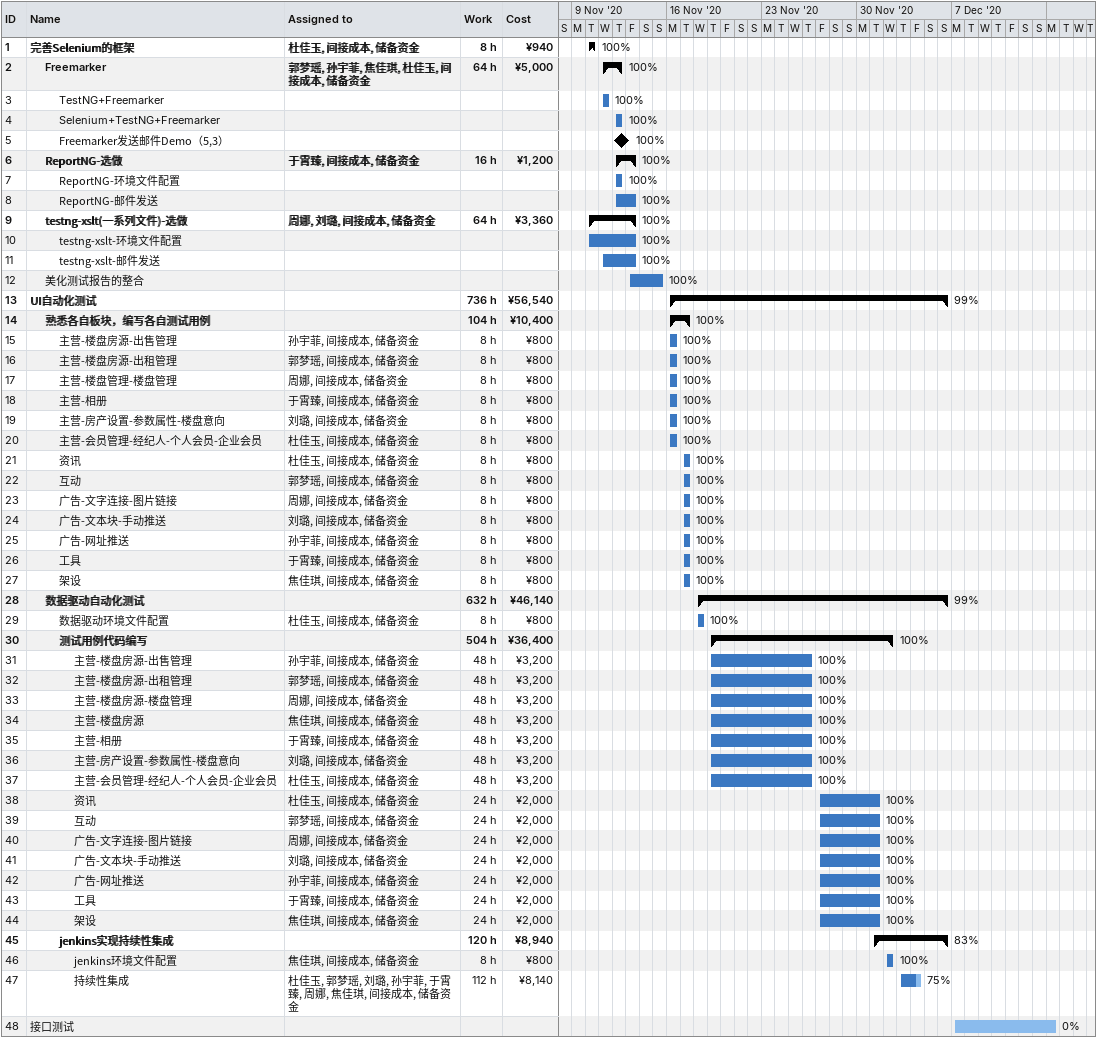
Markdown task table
| ID | Level | Task | Start | Finish | Resources | % complete | Work (h) | Cost (¥) |
|---|---|---|---|---|---|---|---|---|
| 1 | 1 | **完善Selenium的框架** | 2020-11-10 | 2020-11-10 | 杜佳玉, 间接成本, 储备资金 | 100 | 8 | 940 |
| 2 | 2 | **Freemarker** | 2020-11-11 | 2020-11-12 | 郭梦瑶, 孙宇菲, 焦佳琪, 杜佳玉, 间接成本, 储备资金 | 100 | 64 | 5000 |
| 3 | 3 | TestNG+Freemarker | 2020-11-11 | 2020-11-11 |  | 100 |  |  |
| 4 | 3 | Selenium+TestNG+Freemarker | 2020-11-12 | 2020-11-12 |  | 100 |  |  |
| 5 | 3 | Freemarker发送邮件Demo（5,3） (milestone) | 2020-11-12 | 2020-11-12 |  | 100 |  |  |
| 6 | 2 | **ReportNG-选做** | 2020-11-12 | 2020-11-13 | 于霄臻, 间接成本, 储备资金 | 100 | 16 | 1200 |
| 7 | 3 | ReportNG-环境文件配置 | 2020-11-12 | 2020-11-12 |  | 100 |  |  |
| 8 | 3 | ReportNG-邮件发送 | 2020-11-12 | 2020-11-13 |  | 100 |  |  |
| 9 | 2 | **testng-xslt(一系列文件)-选做** | 2020-11-10 | 2020-11-13 | 周娜, 刘璐, 间接成本, 储备资金 | 100 | 64 | 3360 |
| 10 | 3 | testng-xslt-环境文件配置 | 2020-11-10 | 2020-11-13 |  | 100 |  |  |
| 11 | 3 | testng-xslt-邮件发送 | 2020-11-11 | 2020-11-13 |  | 100 |  |  |
| 12 | 2 | 美化测试报告的整合 | 2020-11-13 | 2020-11-15 |  | 100 |  |  |
| 13 | 1 | **UI自动化测试** | 2020-11-16 | 2020-12-06 |  | 99 | 736 | 56540 |
| 14 | 2 | **熟悉各自板块，编写各自测试用例** | 2020-11-16 | 2020-11-17 |  | 100 | 104 | 10400 |
| 15 | 3 | 主营-楼盘房源-出售管理 | 2020-11-16 | 2020-11-16 | 孙宇菲, 间接成本, 储备资金 | 100 | 8 | 800 |
| 16 | 3 | 主营-楼盘房源-出租管理 | 2020-11-16 | 2020-11-16 | 郭梦瑶, 间接成本, 储备资金 | 100 | 8 | 800 |
| 17 | 3 | 主营-楼盘管理-楼盘管理 | 2020-11-16 | 2020-11-16 | 周娜, 间接成本, 储备资金 | 100 | 8 | 800 |
| 18 | 3 | 主营-相册 | 2020-11-16 | 2020-11-16 | 于霄臻, 间接成本, 储备资金 | 100 | 8 | 800 |
| 19 | 3 | 主营-房产设置-参数属性-楼盘意向 | 2020-11-16 | 2020-11-16 | 刘璐, 间接成本, 储备资金 | 100 | 8 | 800 |
| 20 | 3 | 主营-会员管理-经纪人-个人会员-企业会员 | 2020-11-16 | 2020-11-16 | 杜佳玉, 间接成本, 储备资金 | 100 | 8 | 800 |
| 21 | 3 | 资讯 | 2020-11-17 | 2020-11-17 | 杜佳玉, 间接成本, 储备资金 | 100 | 8 | 800 |
| 22 | 3 | 互动 | 2020-11-17 | 2020-11-17 | 郭梦瑶, 间接成本, 储备资金 | 100 | 8 | 800 |
| 23 | 3 | 广告-文字连接-图片链接 | 2020-11-17 | 2020-11-17 | 周娜, 间接成本, 储备资金 | 100 | 8 | 800 |
| 24 | 3 | 广告-文本块-手动推送 | 2020-11-17 | 2020-11-17 | 刘璐, 间接成本, 储备资金 | 100 | 8 | 800 |
| 25 | 3 | 广告-网址推送 | 2020-11-17 | 2020-11-17 | 孙宇菲, 间接成本, 储备资金 | 100 | 8 | 800 |
| 26 | 3 | 工具 | 2020-11-17 | 2020-11-17 | 于霄臻, 间接成本, 储备资金 | 100 | 8 | 800 |
| 27 | 3 | 架设 | 2020-11-17 | 2020-11-17 | 焦佳琪, 间接成本, 储备资金 | 100 | 8 | 800 |
| 28 | 2 | **数据驱动自动化测试** | 2020-11-18 | 2020-12-06 |  | 99 | 632 | 46140 |
| 29 | 3 | 数据驱动环境文件配置 | 2020-11-18 | 2020-11-18 | 杜佳玉, 间接成本, 储备资金 | 100 | 8 | 800 |
| 30 | 3 | **测试用例代码编写** | 2020-11-19 | 2020-12-02 |  | 100 | 504 | 36400 |
| 31 | 4 | 主营-楼盘房源-出售管理 | 2020-11-19 | 2020-11-26 | 孙宇菲, 间接成本, 储备资金 | 100 | 48 | 3200 |
| 32 | 4 | 主营-楼盘房源-出租管理 | 2020-11-19 | 2020-11-26 | 郭梦瑶, 间接成本, 储备资金 | 100 | 48 | 3200 |
| 33 | 4 | 主营-楼盘房源-楼盘管理 | 2020-11-19 | 2020-11-26 | 周娜, 间接成本, 储备资金 | 100 | 48 | 3200 |
| 34 | 4 | 主营-楼盘房源 | 2020-11-19 | 2020-11-26 | 焦佳琪, 间接成本, 储备资金 | 100 | 48 | 3200 |
| 35 | 4 | 主营-相册 | 2020-11-19 | 2020-11-26 | 于霄臻, 间接成本, 储备资金 | 100 | 48 | 3200 |
| 36 | 4 | 主营-房产设置-参数属性-楼盘意向 | 2020-11-19 | 2020-11-26 | 刘璐, 间接成本, 储备资金 | 100 | 48 | 3200 |
| 37 | 4 | 主营-会员管理-经纪人-个人会员-企业会员 | 2020-11-19 | 2020-11-26 | 杜佳玉, 间接成本, 储备资金 | 100 | 48 | 3200 |
| 38 | 4 | 资讯 | 2020-11-27 | 2020-12-01 | 杜佳玉, 间接成本, 储备资金 | 100 | 24 | 2000 |
| 39 | 4 | 互动 | 2020-11-27 | 2020-12-01 | 郭梦瑶, 间接成本, 储备资金 | 100 | 24 | 2000 |
| 40 | 4 | 广告-文字连接-图片链接 | 2020-11-27 | 2020-12-01 | 周娜, 间接成本, 储备资金 | 100 | 24 | 2000 |
| 41 | 4 | 广告-文本块-手动推送 | 2020-11-27 | 2020-12-01 | 刘璐, 间接成本, 储备资金 | 100 | 24 | 2000 |
| 42 | 4 | 广告-网址推送 | 2020-11-27 | 2020-12-01 | 孙宇菲, 间接成本, 储备资金 | 100 | 24 | 2000 |
| 43 | 4 | 工具 | 2020-11-27 | 2020-12-01 | 于霄臻, 间接成本, 储备资金 | 100 | 24 | 2000 |
| 44 | 4 | 架设 | 2020-11-27 | 2020-12-01 | 焦佳琪, 间接成本, 储备资金 | 100 | 24 | 2000 |
| 45 | 3 | **jenkins实现持续性集成** | 2020-12-01 | 2020-12-06 |  | 83 | 120 | 8940 |
| 46 | 4 | jenkins环境文件配置 | 2020-12-02 | 2020-12-02 | 焦佳琪, 间接成本, 储备资金 | 100 | 8 | 800 |
| 47 | 4 | 持续性集成 | 2020-12-03 | 2020-12-04 | 杜佳玉, 郭梦瑶, 刘璐, 孙宇菲, 于霄臻, 周娜, 焦佳琪, 间接成本, 储备资金 | 75 | 112 | 8140 |
| 48 | 1 | 接口测试 | 2020-12-07 | 2020-12-14 |  | 0 |  |  |
